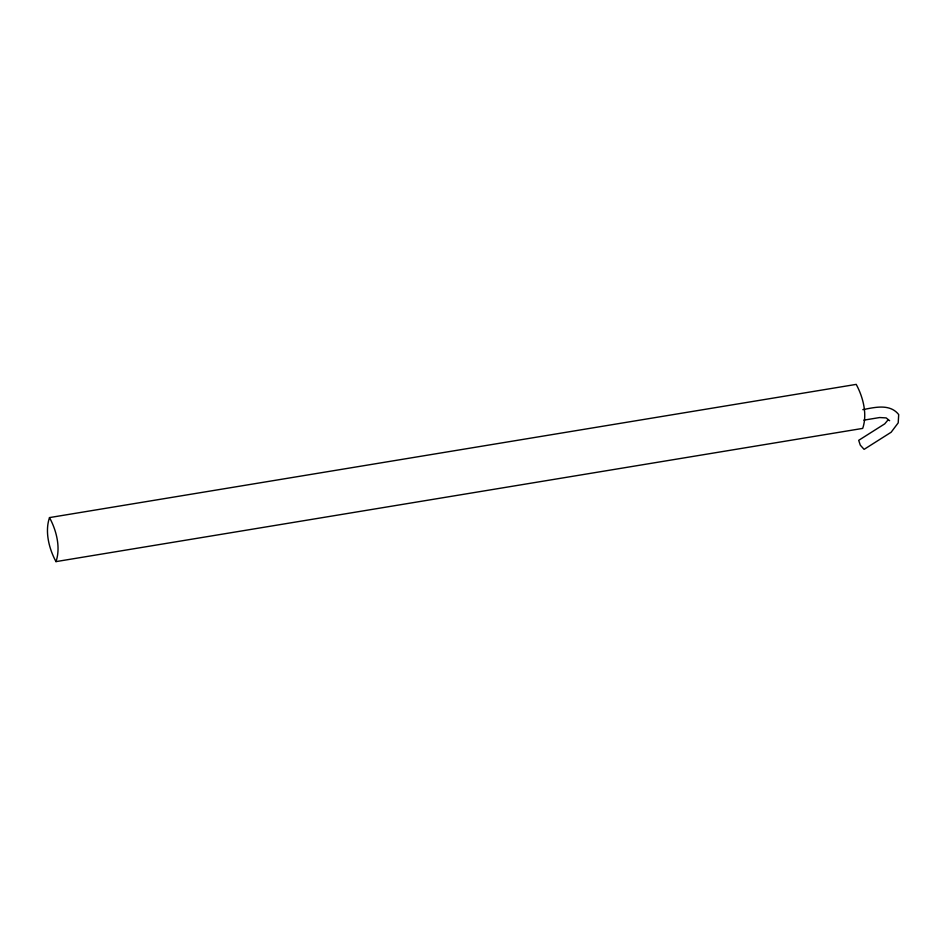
<?xml version="1.0" encoding="UTF-8"?>
<svg xmlns="http://www.w3.org/2000/svg" width="946" height="946" viewBox="0 0 946 946"><rect width="100%" height="100%" fill="white"/><g stroke="black" fill="none" stroke-linecap="round" stroke-linejoin="round"><path stroke-width="1.42" d="M49.511 517.592C44.675 531.652 49.026 548.775 55.991 561.617L862.693 428.408C867.529 414.348 863.166 397.225 856.213 384.383L49.511 517.592C56.464 530.434 60.828 547.557 55.991 561.617M887.797 420.213L884.723 423.867L858.696 440.328L860.292 445.152L864.1 449.362L891.132 432.251L898.203 422.862L898.7 414.573C889.855 403.374 874.672 407.419 862.799 409.653M863.84 420.154L879.65 417.541L886.166 417.919L889.642 420.722"/></g></svg>
